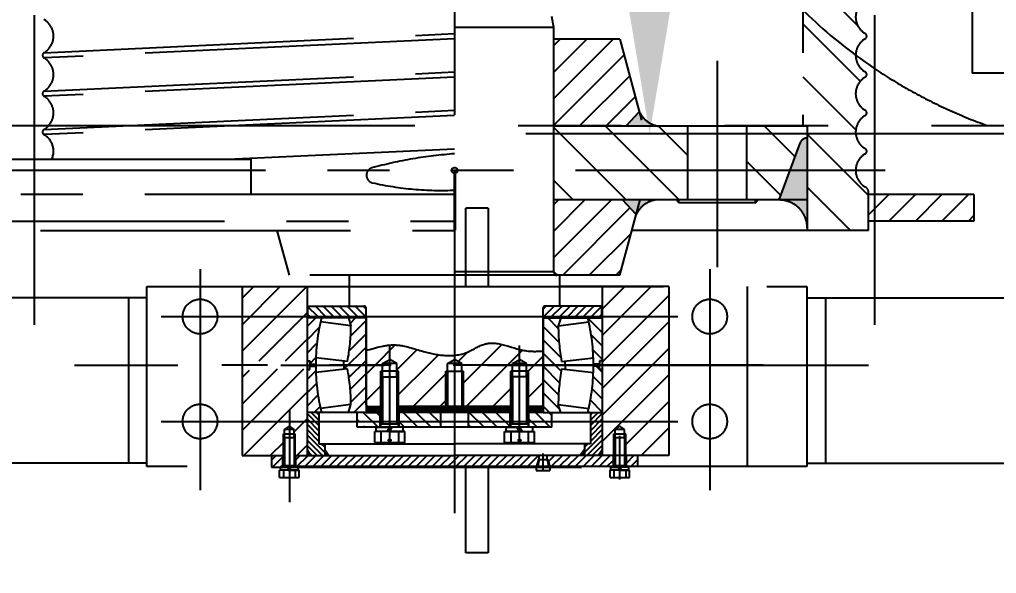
# Model space of a CAD drawing. Header units: millimetres. Extents: x 0 to 29400, y -802 to 20790.
# Drawn here: x 12097 to 13752, y 10297 to 11236 of the extents above; entities that cross this region are included whole.
import ezdxf

# ---------------------------------------------------------------- set-up
doc = ezdxf.new("R2010")
doc.units = ezdxf.units.MM
doc.header["$LTSCALE"] = 700
doc.linetypes.add('K', pattern=[2.5, 1.25, -0.25, 0.25, -0.25, 0.25, -0.25])
for name, color, linetype in [('02', 1, 'Continuous'), ('07', 6, 'K'), ('08', 1, 'Continuous'), ('11', 3, 'Continuous')]:
    doc.layers.add(name, color=color, linetype=linetype)
doc.styles.get("Standard").update_dxf_attribs({"font": 'isocp', "width": 0.707, "bigfont": 'intecad.shx'})
doc.dimstyles.new('INTE', dxfattribs={"dimscale": 70, "dimtxt": 3.5, "dimasz": 3, "dimexe": 3, "dimexo": 0, "dimgap": 1, "dimtad": 1, "dimdec": 0, "dimdsep": 46, "dimtxsty": 'Standard', "dimcen": 0, "dimclrd": 1, "dimclre": 1, "dimclrt": 3, "dimadec": 0, "dimazin": 0, "dimtfac": 1, "dimtdec": 0, "dimtmove": 0, "dimatfit": 0, "dimfxl": 1, "dimarcsym": 0})

# ---------------------------------------------------------------- blocks, each defined once
blk = doc.blocks.new('*D641')
at = {"layer": '02', "color": 1, "linetype": 'Continuous', "lineweight": -2, "ltscale": 1.166666666666667}
for p, q in [((17799.93620909969, 11633.23693844999), (17799.93620909969, 4089.903645168659)), ((4466.336209099689, 10921.08504581797), (4466.336209099689, 4089.903645168659)), ((17589.93620909969, 4299.903645168659), (4676.336209099689, 4299.903645168659))]:
    blk.add_line(p, q, dxfattribs=at)
at = {"layer": '02', "color": 1, "linetype": 'Continuous', "ltscale": 1.166666666666667}
for points in [[(4676.336209099689, 4334.903645168659), (4676.336209099689, 4264.903645168659), (4466.336209099689, 4299.903645168659)], [(17589.93620909969, 4334.903645168659), (17589.93620909969, 4264.903645168659), (17799.93620909969, 4299.903645168659)]]:
    blk.add_solid(points, dxfattribs=at)
at = {"layer": 'Defpoints', "color": 0, "linetype": 'Continuous', "ltscale": 1.166666666666667}
for p in [(17799.93620909969, 11633.23693844999), (4466.336209099689, 10921.08504581797), (4466.336209099689, 4299.903645168659)]:
    blk.add_point(p, dxfattribs=at)
at = {"layer": '02', "color": 3, "linetype": 'Continuous', "ltscale": 1.166666666666667, "insert": (11133.13620909969, 4492.403645168659), "char_height": 245, "attachment_point": 5}
blk.add_mtext('13334', dxfattribs=at)
blk = doc.blocks.new('werwerwer')
at = {"layer": '07', "color": 6, "linetype": 'K'}
for p, q in [((13370.66962134247, 11280.98785231953), (13370.66962134247, 7920.05156908073)), ((10678.46962134247, 8612.87640126011), (18225.46962134247, 8612.87640126011)), ((10678.46962134247, 8612.87640126011), (18225.46962134246, 8612.87640126011)), ((13427.46962134246, 8472.867082007091), (13389.46962134246, 8472.867082007091)), ((13389.46962134246, 8340.017082007085), (13389.46962134246, 8472.867082007091)), ((13427.46962134246, 8472.867082007091), (13427.46962134246, 8340.017082007085)), ((12939.36962134246, 8369.456300336693), (12939.36962134246, 7995.040945065899)), ((13802.96962134246, 8369.456300336693), (13802.96962134246, 7995.040945065899)), ((12849.46962134246, 8340.017082007085), (13967.46962134246, 8340.017082007085)), ((12849.46962134246, 8034.867082007091), (12849.46962134246, 8340.017082007085)), ((13866.46962134246, 8340.017082007085), (13866.46962134246, 8034.867082007091)), ((13967.46962134246, 8340.017082007085), (13967.46962134246, 8034.867082007091)), ((12849.46962134246, 8320.867082007091), (12404.38314664465, 8320.867082007091)), ((12818.04468510619, 8320.867082007091), (12818.04468510619, 8040.867082007091)), ((13967.46962134246, 8320.867082007091), (14412.55609604028, 8320.867082007091)), ((13998.89455757874, 8320.867082007091), (13998.89455757874, 8040.867082007091)), ((12873.76269150498, 8289.217082007082), (13866.46962134246, 8289.217082007082)), ((11676.46962134246, 8206.667082007087), (14071.92450750097, 8206.667082007087)), ((12873.76269150498, 8111.417082007079), (13866.46962134246, 8111.417082007079)), ((12849.46962134246, 8040.867082007091), (12404.38314664465, 8040.867082007091)), ((13967.46962134246, 8034.867082007091), (12849.46962134246, 8034.867082007091)), ((13389.46962134246, 7888.867082007091), (13389.46962134246, 8034.867082007091)), ((13427.46962134246, 8034.867082007091), (13427.46962134246, 7888.867082007091)), ((13967.46962134246, 8040.867082007091), (14412.55609604028, 8040.867082007091)), ((13427.46962134246, 7888.867082007091), (13389.46962134246, 7888.867082007091))]:
    blk.add_line(p, q, dxfattribs=at)
for centre in [(12939.36962134246, 8289.217082007082), (13802.96962134246, 8289.217082007082), (12939.36962134246, 8111.417082007079), (13802.96962134246, 8111.417082007079)]:
    blk.add_circle(centre, 29.37, dxfattribs=at)
blk.add_arc((14564.46962134246, 9425.857762754065), 863.5, 109.688418151569, 250.3042415071381, dxfattribs=at)
blk = doc.blocks.new('w34')
at = {"layer": '07', "linetype": 'K', "ltscale": 0.6}
h = blk.add_hatch(color=6, dxfattribs=at)
h.paths.add_polyline_path([(11458.23644641343, 33316.36433635227), (11435.14430035515, 33291.77279483248), (11464.82573010429, 33291.77279483248)])
edge = h.paths.add_edge_path()
edge.add_line((11458.23644641342, 33316.36433635227), (11464.82573010429, 33291.77279483248))
edge.add_line((11464.82573010429, 33291.77279483248), (11491.5348980231, 33291.77279483248))
edge.add_ellipse((11497.84467410138, 33335.15645866308), major_axis=(-30.99964162313422, 30.99964162313348), ratio=0.9999999999999929, start_angle=70.38199955776417, end_angle=126.72485086119659, ccw=False)
h = blk.add_hatch(color=6, dxfattribs=at)
edge = h.paths.add_edge_path()
edge.add_line((11695.48365162602, 33166.77279483248), (11742.8032242207, 33166.77279483248))
edge.add_line((11742.8032242207, 33166.77279483248), (11742.8032242207, 33271.77279483248))
edge.add_ellipse((11742.8032242207, 33258.77279483248), major_axis=(-9.192388155424869, 9.19238815542465), ratio=0.9999999999999181, start_angle=-45.00000000001838, end_angle=24.99999999999267)
edge.add_line((11730.58722015048, 33263.21905669571), (11695.48365162602, 33166.77279483248))
edge = h.paths.add_edge_path()
edge.add_ellipse((11695.48365162602, 33119.4532222378), major_axis=(-33.4599906645482, 33.4599906645474), ratio=0.9999999999999263, start_angle=225.0000000000021, end_angle=314.9999999999979, ccw=False)
edge.add_line((11742.8032242207, 33119.4532222378), (11742.8032242207, 33166.77279483248))
edge.add_line((11742.8032242207, 33166.77279483248), (11695.48365162602, 33166.77279483248))
h = blk.add_hatch(color=6, dxfattribs=at)
h.paths.add_polyline_path([(11452.87746256481, 33142.18125331268), (11459.46674625567, 33166.77279483248), (11429.78531650654, 33166.77279483248)])
edge = h.paths.add_edge_path()
edge.add_line((11486.17591417448, 33166.77279483248), (11459.46674625568, 33166.77279483248))
edge.add_line((11459.46674625568, 33166.77279483248), (11452.87746256481, 33142.18125331269))
edge.add_ellipse((11492.48569025276, 33123.38913100187), major_axis=(-30.9996416231365, 30.99964162313576), ratio=0.9999999999999717, start_angle=-36.72485086119832, end_angle=19.61800044221718, ccw=False)
for points in [[(11521.06739321685, 33166.77279483249), (11525.30322422071, 33166.77279483249), (11525.3032242207, 33161.77279483249)], [(11659.53905522457, 33166.77279483248), (11655.30322422071, 33166.77279483248), (11655.30322422071, 33161.77279483248)], [(10895.30322422066, 32733.72279483248), (10895.30322422066, 32743.0903841757), (10901.37432559576, 32733.72279483248)], [(10932.41296040502, 32733.72279483251), (10925.30322422066, 32743.72279483251), (10925.30322422066, 32733.72279483251)], [(11358.19348803629, 32733.72279483248), (11365.30322422066, 32743.72279483248), (11365.30322422066, 32733.72279483248)], [(11395.30322422066, 32733.72279483248), (11395.30322422066, 32743.09038417569), (11389.23212284556, 32733.72279483248)]]:
    blk.add_hatch(color=6, dxfattribs=at).paths.add_polyline_path(points)
at = {"layer": '07', "linetype": 'K'}
h = blk.add_hatch(dxfattribs=at)
h.set_pattern_fill('LINE', color=6, scale=5, angle=45, style=0)
h.set_pattern_definition([(225, (2194.270077071547, 43385.69631933814), (-11.22532015133644, 11.22532015133644), [])])
edge = h.paths.add_edge_path()
edge.add_line((10909.94103070309, 32888.64926198646), (10902.08601045313, 32888.64926198646))
edge.add_line((10902.08601045313, 32888.64926198646), (10899.78040789364, 32888.64926198646))
edge.add_line((10899.78040789364, 32888.64926198646), (10899.78040789364, 32894.19998100933))
edge.add_line((10899.78040789364, 32894.19998100933), (10895.30322422066, 32894.19998100933))
edge.add_line((10895.30322422066, 32894.19998100933), (10895.30322422066, 32966.87279483248))
edge.add_line((10895.30322422066, 32966.87279483248), (10919.66347314922, 32966.87279483248))
edge.add_ellipse((11243.7753571872, 32886.87279483249), major_axis=(236.0598582718657, 236.0598582718657), ratio=0.999999999999968, start_angle=121.1349166338742, end_angle=134.6951089161397)
edge = h.paths.add_edge_path()
edge.add_line((10919.66347314922, 32806.87279483248), (10895.30322422066, 32806.87279483248))
edge.add_line((10895.30322422066, 32806.87279483248), (10895.30322422066, 32879.54560865564))
edge.add_line((10895.30322422066, 32879.54560865564), (10899.78040789364, 32879.54560865564))
edge.add_line((10899.78040789364, 32879.54560865564), (10899.78040789364, 32885.0963276785))
edge.add_line((10899.78040789364, 32885.0963276785), (10902.08601045313, 32885.0963276785))
edge.add_line((10902.08601045313, 32885.0963276785), (10909.94103070309, 32885.0963276785))
edge.add_ellipse((11243.7753571872, 32886.87279483248), major_axis=(236.0598582718429, 236.0598582718429), ratio=0.9999999999999863, start_angle=135.3048910838602, end_angle=148.8650833661259)
edge = h.paths.add_edge_path()
edge.add_line((10995.30322422066, 32806.87279483248), (10965.30858146977, 32806.87279483248))
edge.add_line((10965.30858146977, 32806.87279483248), (10969.61074186396, 32820.45977675334))
edge.add_ellipse((10635.77424122628, 32819.15432026667), major_axis=(236.0598582718157, 236.0598582718157), ratio=0.9999999999999578, start_angle=315.2240520902448, end_angle=325.5827293034604)
edge.add_line((10963.93494342873, 32880.46555010786), (10957.78298707612, 32879.78069142802))
edge.add_line((10957.78298707612, 32879.78069142802), (10957.78298707612, 32886.87279483248))
edge.add_line((10957.78298707612, 32886.87279483248), (10995.30322422066, 32886.87279483248))
edge.add_line((10995.30322422066, 32886.87279483248), (10995.30322422066, 32806.87279483248))
edge = h.paths.add_edge_path()
edge.add_line((10969.61074186396, 32953.28581291162), (10965.30858146976, 32966.87279483248))
edge.add_line((10965.30858146976, 32966.87279483248), (10995.30322422066, 32966.87279483248))
edge.add_line((10995.30322422066, 32966.87279483248), (10995.30322422066, 32886.87279483248))
edge.add_line((10995.30322422066, 32886.87279483248), (10957.78298707612, 32886.87279483248))
edge.add_line((10957.78298707612, 32886.87279483248), (10957.78298707612, 32893.96489823693))
edge.add_line((10957.78298707612, 32893.96489823693), (10963.93494342873, 32893.2800395571))
edge.add_ellipse((10635.77424122628, 32954.5912693983), major_axis=(-236.0598582718171, 236.0598582718171), ratio=0.9999999999999597, start_angle=214.4172706965395, end_angle=224.7759479097551)
h = blk.add_hatch(dxfattribs=at)
h.set_pattern_fill('LINE', color=6, scale=5, angle=-45.00000000000001, style=0)
h.set_pattern_definition([(315, (20096.33637136977, 43385.69631933814), (11.22532015133644, 11.22532015133644), [])])
h.paths.add_polyline_path([(11380.66541773823, 32888.64926198646), (11388.52043798819, 32888.64926198646), (11390.82604054767, 32888.64926198646), (11390.82604054767, 32894.19998100933), (11395.30322422066, 32894.19998100933), (11395.30322422066, 32966.87279483248), (11370.9429752921, 32966.87279483248, -0.05923664184677865)])
h.paths.add_polyline_path([(11370.9429752921, 32806.87279483248), (11395.30322422066, 32806.87279483248), (11395.30322422066, 32879.54560865564), (11390.82604054767, 32879.54560865564), (11390.82604054767, 32885.0963276785), (11388.52043798819, 32885.0963276785), (11380.66541773823, 32885.0963276785, -0.05923664184677876)])
h.paths.add_polyline_path([(11295.30322422066, 32806.87279483248), (11325.29786697155, 32806.87279483248), (11320.99570657736, 32820.45977675334, -0.04522905929132374), (11326.67150501258, 32880.46555010786), (11332.82346136519, 32879.78069142802), (11332.82346136519, 32886.87279483248), (11295.30322422066, 32886.87279483248)])
h.paths.add_polyline_path([(11320.99570657736, 32953.28581291162), (11325.29786697155, 32966.87279483248), (11295.30322422066, 32966.87279483248), (11295.30322422066, 32886.87279483248), (11332.82346136519, 32886.87279483248), (11332.82346136519, 32893.96489823693), (11326.67150501258, 32893.2800395571, -0.04522905929132374)])
at = {"layer": '07', "color": 6, "linetype": 'K', "ltscale": 0.6}
for p, q in [((11145.30322422066, 36146.17600120038), (11145.30322422066, 32644.28645852073)), ((11735.30322422067, 35411.07279483249), (11735.3032242207, 33291.77279483248)), ((10433.3032242207, 32955.17134442119), (10433.30322422067, 35098.66376686544)), ((11857.30322422071, 32955.17134442121), (11857.30322422068, 35098.66376686546)), ((11735.30322422066, 33555.15480858759), (11828.35131775661, 33462.10671505165)), ((11313.55322422071, 33459.27279483247), (11310.30322422071, 33477.70446074622)), ((11313.55322422071, 33459.27279483247), (11145.30322422069, 33459.27279483247)), ((11313.55322422071, 33044.27279483247), (11313.55322422071, 33459.27279483247)), ((11735.30322422066, 33465.3522473769), (11832.62949513576, 33368.02597646181)), ((10449.51561004582, 33416.2061281658), (11145.30322422069, 33448.70616233048)), ((11145.30322422069, 33440.03949566382), (10449.51561004582, 33407.53946149914)), ((11313.5532242207, 33338.67305101558), (11414.1529680376, 33439.27279483248)), ((11425.3032242207, 33439.27279483248), (11313.5532242207, 33439.27279483248)), ((11313.5532242207, 33383.57433162093), (11369.25168743225, 33439.27279483248)), ((11313.5532242207, 33428.47561222628), (11324.3504068269, 33439.27279483248)), ((11425.3032242207, 33439.27279483248), (11462.14623817998, 33301.77279483248)), ((11313.5532242207, 33293.77177041023), (11432.43565491401, 33412.65420110355)), ((11590.3032242207, 33402.77002829708), (11590.3032242207, 33053.12597063198)), ((10449.51561004582, 33351.20612816581), (11145.30322422069, 33383.70616233049)), ((11145.30322422069, 33375.03949566382), (10449.51561004582, 33342.53946149914)), ((11356.45552924828, 33291.77279483247), (11441.92441199446, 33377.24167757865)), ((11735.30322422066, 33375.54968616621), (11825.04262629765, 33285.81028408923)), ((11401.35680985363, 33291.77279483248), (11451.4131690749, 33341.82915405375)), ((10449.51561004582, 33286.2061281658), (11145.30322422069, 33318.70616233048)), ((11145.30322422069, 33310.03949566382), (10449.51561004582, 33277.53946149914)), ((11458.23644641343, 33316.36433635227), (11435.14430035515, 33291.77279483248)), ((11742.8032242207, 33291.77279483248), (11313.5532242207, 33291.77279483247)), ((11313.5532242207, 33289.44299796368), (11436.22342735191, 33166.77279483248)), ((11401.0259885626, 33291.77279483247), (11526.02598856259, 33166.77279483248)), ((11490.82854977328, 33291.77279483248), (11540.30322422071, 33242.29812038505)), ((11540.3032242207, 33166.77279483248), (11540.3032242207, 33291.77279483248)), ((11640.3032242207, 33166.77279483248), (11640.3032242207, 33291.77279483248)), ((11670.43367219467, 33291.77279483248), (11722.15493189839, 33240.05153512875)), ((11742.8032242207, 33291.77279483248), (11742.8032242207, 33115.27279483249)), ((11742.80322422069, 33278.24712495549), (11846.80322422069, 33174.24712495549)), ((10761.37085903201, 33235.77279483248), (11145.3032242207, 33253.70616233048)), ((11695.48365162602, 33166.77279483248), (11730.58722015048, 33263.21905669571)), ((10364.43568311228, 33235.77279483248), (10799.836422578, 33235.77279483248)), ((10799.836422578, 33235.7727948325), (10799.836422578, 33175.77279483248)), ((11640.3032242207, 33232.10068159575), (11698.19146230028, 33174.21244351617)), ((11874.9513639103, 33216.8727948325), (10333.53199657066, 33216.87279483247)), ((11146.0532242207, 33216.87279483248), (11144.5532242207, 33216.87279483248)), ((11144.5532242207, 33216.87279483248), (11144.5532242207, 33115.87279483248)), ((11146.0532242207, 33216.87279483248), (11146.0532242207, 33115.87279483248)), ((11313.5532242207, 33199.64043675298), (11346.42086614121, 33166.77279483247)), ((11742.80322422069, 33188.4445637448), (11815.97499313301, 33115.27279483249)), ((11145.30322422068, 33175.77279483248), (10364.43568311228, 33175.77279483247)), ((11846.8032242207, 33115.2727948325), (11846.8032242207, 33179.64377389452)), ((12025.30322422069, 33175.7727948325), (11846.80322422069, 33175.7727948325)), ((11846.8032242207, 33141.42500169943), (11881.15101735377, 33175.7727948325)), ((11881.05229795912, 33130.7727948325), (11926.05229795912, 33175.7727948325)), ((11925.95357856446, 33130.7727948325), (11970.95357856446, 33175.7727948325)), ((11970.85485916981, 33130.7727948325), (12015.85485916981, 33175.7727948325)), ((12025.30322422069, 33175.7727948325), (12025.30322422069, 33130.77279483249)), ((11742.8032242207, 33166.77279483248), (11313.5532242207, 33166.77279483247)), ((11313.5532242207, 33069.26536738351), (11411.06065166967, 33166.77279483248)), ((11313.5532242207, 33114.16664798885), (11366.15937106432, 33166.77279483248)), ((11313.5532242207, 33159.0679285942), (11321.25809045898, 33166.77279483247)), ((11425.3032242207, 33039.27279483248), (11459.46674625567, 33166.77279483248)), ((11452.87746256481, 33142.18125331268), (11429.78531650654, 33166.77279483248)), ((11525.3032242207, 33161.77279483249), (11521.06739321685, 33166.77279483249)), ((11525.3032242207, 33161.77279483249), (11525.30322422071, 33166.77279483249)), ((11655.30322422071, 33161.77279483248), (11525.3032242207, 33161.77279483249)), ((11655.30322422071, 33161.77279483248), (11659.53905522457, 33166.77279483248)), ((11655.30322422071, 33161.77279483248), (11655.30322422071, 33166.77279483248)), ((11328.46193227502, 33039.27279483248), (11442.46206751593, 33153.27293007339)), ((12015.75613977514, 33130.77279483249), (12025.30322422069, 33140.31987927804)), ((10230.43568311226, 33130.77279483247), (11145.30322422068, 33130.77279483248)), ((12025.30322422069, 33130.77279483249), (11846.80322422069, 33130.7727948325)), ((11846.80322422066, 33115.27279483249), (11846.80322422066, 33130.77279483248)), ((10443.8032242207, 33115.27279483247), (11145.3032242207, 33115.27279483247)), ((10865.3032242207, 33039.27279483247), (10844.93908559593, 33115.27279483247)), ((11146.0532242207, 33115.87279483248), (11144.5532242207, 33115.87279483248)), ((11373.36321288037, 33039.27279483248), (11444.31458784412, 33110.22416979623)), ((11846.8032242207, 33115.27279483249), (11445.66736284547, 33115.27279483248)), ((11425.3032242207, 33039.27279483248), (10865.3032242207, 33039.27279483247)), ((10967.05322422068, 32986.87279483248), (10967.05322422069, 33039.27279483247)), ((11313.55322422071, 33045.27279483247), (11145.30322422071, 33045.27279483247)), ((11313.55322422071, 33045.27279483247), (11319.55322422071, 33039.27279483248)), ((11323.55322422071, 32986.87279483249), (11323.55322422071, 33039.27279483248)), ((11418.26449348572, 33039.27279483249), (11427.87957848011, 33048.88787982688)), ((10785.30322422066, 33020.02279483248), (10967.05322422065, 33020.02279483248)), ((10804.95347932196, 33020.02279483248), (10785.30322422066, 33000.37253973118)), ((10849.8547599273, 33020.02279483248), (10785.30322422066, 32955.47125912584)), ((10894.75604053265, 33020.02279483248), (10785.30322422066, 32910.56997852049)), ((10785.30322422066, 33020.02279483248), (10785.30322422066, 32733.72279483249)), ((10895.30322422066, 33020.02279483248), (10895.30322422066, 32733.72279483249)), ((11508.30342990149, 33020.02279483248), (11323.55322422066, 33020.02279483248)), ((11433.57140779679, 33020.02279483248), (11395.30322422066, 32981.75461125634)), ((11478.47268840214, 33020.02279483247), (11395.30322422066, 32936.85333065099)), ((11395.30322422066, 33020.02279483248), (11395.30322422066, 32733.72279483248)), ((11508.30342990149, 33004.95225572649), (11482.30342990149, 32978.95225572649)), ((11508.30342990149, 33020.02279483248), (11508.30342990149, 32733.72279483248)), ((10895.30322422066, 32975.66869791514), (10813.50732113799, 32893.87279483247)), ((10896.30322422066, 32986.87279483248), (10992.30322422066, 32986.87279483248)), ((10896.30322422066, 32986.87279483248), (10896.30322422066, 32968.87279483248)), ((10913.87528823388, 32968.87279483248), (10896.30322422066, 32986.4448588457)), ((10900.40490405228, 32968.87279483249), (10896.30322422066, 32972.97447466411)), ((10927.34567241549, 32968.87279483248), (10909.34567241549, 32986.87279483248)), ((10940.81605659709, 32968.87279483248), (10922.81605659709, 32986.87279483248)), ((10954.2864407787, 32968.87279483247), (10936.2864407787, 32986.87279483247)), ((10967.7568249603, 32968.87279483248), (10949.7568249603, 32986.87279483248)), ((10983.2272091419, 32966.87279483248), (10963.22720914191, 32986.87279483248)), ((10995.30322422066, 32968.26716393534), (10976.69759332351, 32986.87279483248)), ((10995.30322422066, 32981.73754811693), (10990.16797750511, 32986.87279483248)), ((10995.30322422066, 32983.87279483248), (10992.30322422066, 32986.87279483248)), ((10995.30322422066, 32819.87279483248), (10995.30322422066, 32983.87279483248)), ((11295.30322422066, 32968.26716393534), (11313.90885511781, 32986.87279483249)), ((11295.30322422065, 32981.73754811694), (11300.4384709362, 32986.87279483249)), ((11295.30322422066, 32983.87279483248), (11298.30322422066, 32986.87279483248)), ((11295.30322422066, 32819.87279483248), (11295.30322422066, 32983.87279483248)), ((11394.30322422066, 32986.87279483249), (11298.30322422066, 32986.87279483249)), ((11307.37923929941, 32966.87279483249), (11327.37923929941, 32986.87279483249)), ((11322.84962348102, 32968.87279483249), (11340.84962348102, 32986.87279483249)), ((11336.32000766262, 32968.87279483249), (11354.32000766262, 32986.87279483249)), ((11349.79039184422, 32968.87279483249), (11367.79039184422, 32986.87279483249)), ((11363.26077602583, 32968.87279483249), (11381.26077602583, 32986.87279483249)), ((11376.73116020743, 32968.87279483249), (11394.30322422066, 32986.44485884572)), ((11390.20154438903, 32968.87279483249), (11394.30322422066, 32972.97447466411)), ((11394.30322422066, 32986.87279483249), (11394.30322422066, 32968.87279483249)), ((11482.30342990149, 32978.95225572649), (11395.30322422066, 32891.95205004566)), ((10975.30322422066, 32968.87279483248), (10896.30322422066, 32968.87279483248)), ((10975.30322422066, 32966.87279483248), (10975.30322422066, 32968.87279483248)), ((11315.30322422066, 32966.87279483249), (11315.30322422066, 32968.87279483249)), ((11315.30322422066, 32968.87279483249), (11394.30322422066, 32968.87279483249)), ((11508.30342990149, 32960.05097512114), (11482.30342990149, 32934.05097512114)), ((10895.30322422066, 32930.76741730981), (10858.40860174334, 32893.87279483248)), ((11225.19164407528, 32921.97033426578), (11190.09410464198, 32886.87279483248)), ((11482.30342990149, 32934.05097512114), (11435.12524961283, 32886.87279483247)), ((11044.73654991127, 32921.12036252316), (11010.48898222059, 32886.87279483248)), ((11035.30322422066, 32755.1078029856), (11035.30322422066, 32920.12772345044)), ((11081.73894519062, 32913.22147719716), (11055.39026282594, 32886.87279483248)), ((11167.20619535379, 32908.88616614964), (11151.34905568568, 32893.02902648153)), ((11255.30322422066, 32907.18063380582), (11234.99538524732, 32886.87279483248)), ((11255.30322422066, 32755.1078029856), (11255.30322422066, 32920.12772345044)), ((11260.49700765505, 32912.37441724021), (11255.30322422066, 32907.18063380582)), ((11508.30342990149, 32915.14969451579), (11482.30342990149, 32889.14969451579)), ((11023.3032242204, 32889.87279485181), (11035.30322422066, 32896.2338475048)), ((11047.30322422092, 32889.87279485181), (11023.3032242204, 32889.87279485181)), ((11023.3032242204, 32866.87279485181), (11023.3032242204, 32889.87279485181)), ((11047.30322422092, 32889.87279485181), (11035.30322422066, 32896.2338475048)), ((11047.30322422092, 32866.87279485181), (11047.30322422092, 32889.87279485181)), ((11117.88761950156, 32904.46887090276), (11100.29154343129, 32886.87279483248)), ((11133.3032242204, 32889.87279485181), (11145.30322422066, 32896.2338475048)), ((11133.3032242204, 32876.87279485181), (11133.3032242204, 32889.87279485181)), ((11157.30322422092, 32889.87279485181), (11133.3032242204, 32889.87279485181)), ((11157.30322422092, 32889.87279485181), (11145.30322422066, 32896.2338475048)), ((11157.30322422092, 32876.87279485181), (11157.30322422092, 32889.87279485181)), ((11243.3032242204, 32889.87279485181), (11255.30322422066, 32896.2338475048)), ((11243.3032242204, 32866.87279485181), (11243.3032242204, 32889.87279485181)), ((11267.30322422092, 32889.87279485181), (11243.3032242204, 32889.87279485181)), ((11267.30322422092, 32889.87279485181), (11255.30322422066, 32896.2338475048)), ((11267.30322422092, 32866.87279485181), (11267.30322422092, 32889.87279485181)), ((11295.30322422065, 32902.27935320047), (11279.89666585267, 32886.87279483248)), ((11482.30342990149, 32889.14969451579), (11480.02653021818, 32886.87279483247)), ((11668.10460218804, 32886.87279483248), (10751.05084936207, 32886.87279483248)), ((10844.40860174334, 32879.87279483248), (10785.30322422066, 32820.76741730981)), ((10889.30988234868, 32879.87279483248), (10785.30322422066, 32775.86613670446)), ((10797.18022802384, 32877.54570171833), (10785.30322422066, 32865.66869791515)), ((11010.48898222059, 32886.87279483248), (10995.30322422066, 32871.68703683255)), ((11050.30322422099, 32876.87279485181), (11020.30322422032, 32876.87279485181)), ((11020.30322422033, 32866.87279485181), (11020.30322422032, 32876.87279485181)), ((11055.39026282594, 32886.87279483248), (11047.30322422092, 32878.78575622746)), ((11100.29154343128, 32886.87279483248), (11050.30322422098, 32836.88447562217)), ((11050.30322422098, 32866.87279485181), (11050.30322422099, 32876.87279485181)), ((11130.30322422034, 32816.87279483248), (11130.30322422034, 32876.87279485181)), ((11130.30322422032, 32876.87279485181), (11160.30322422099, 32876.87279485181)), ((11133.3032242204, 32874.98319501625), (11130.30322422033, 32871.98319501618)), ((11133.3032242204, 32876.8727948518), (11133.3032242204, 32816.87279483248)), ((11157.30322422092, 32876.8727948518), (11157.30322422092, 32816.87279483248)), ((11190.09410464198, 32886.87279483248), (11160.30322422098, 32857.08191441148)), ((11160.30322422098, 32816.87279483248), (11160.30322422098, 32876.87279485181)), ((11234.99538524732, 32886.87279483248), (11164.99538524732, 32816.87279483248)), ((11240.30322422033, 32866.87279485181), (11240.30322422032, 32876.87279485181)), ((11270.30322422099, 32876.87279485181), (11240.30322422032, 32876.87279485181)), ((11269.89666587199, 32876.87279485181), (11267.30322422091, 32874.27935320073)), ((11279.89666585267, 32886.87279483248), (11269.89666587199, 32876.87279485181)), ((11270.30322422098, 32866.87279485181), (11270.30322422099, 32876.87279485181)), ((11435.12524961283, 32886.87279483247), (11395.30322422066, 32847.05076944031)), ((11480.02653021818, 32886.87279483247), (11395.30322422066, 32802.14948883496)), ((11020.30322422033, 32866.87279485181), (11050.30322422098, 32866.8727948518)), ((11020.30322422034, 32781.87279483248), (11020.30322422033, 32866.87279485181)), ((11023.3032242204, 32866.8727948518), (11023.3032242204, 32787.3727948326)), ((11047.30322422091, 32866.8727948518), (11047.30322422091, 32787.3727948326)), ((11050.30322422098, 32781.87279483248), (11050.30322422098, 32866.8727948518)), ((11130.30322422033, 32871.98319501618), (11075.19282403663, 32816.87279483248)), ((11160.30322422098, 32857.08191441148), (11157.30322422091, 32854.08191441141)), ((11270.30322422098, 32866.87279485181), (11240.30322422034, 32866.8727948518)), ((11240.30322422034, 32781.87279483248), (11240.30322422034, 32866.8727948518)), ((11243.3032242204, 32866.8727948518), (11243.3032242204, 32787.3727948326)), ((11267.30322422092, 32866.8727948518), (11267.30322422092, 32787.3727948326)), ((11270.30322422098, 32781.87279483248), (11270.30322422098, 32866.87279485181)), ((11295.30322422066, 32857.37807259512), (11270.30322422098, 32832.37807259544)), ((11508.30342990149, 32870.24841391045), (11482.30342990149, 32844.24841391045)), ((10895.30322422066, 32840.9648560991), (10788.06116295403, 32733.72279483248)), ((11020.30322422033, 32851.78575622688), (10995.30322422066, 32826.7857562272)), ((11240.30322422034, 32847.27935320015), (11209.89666585267, 32816.87279483248)), ((11482.30342990148, 32844.24841391044), (11395.30322422066, 32757.24820822962)), ((11130.30322422034, 32827.08191441084), (11120.09410464198, 32816.87279483248)), ((11133.3032242204, 32830.0819144109), (11130.30322422034, 32827.08191441084)), ((11508.30342990149, 32825.3471333051), (11482.30342990149, 32799.3471333051)), ((10865.30322422066, 32810.52704812106), (10865.30322422066, 32654.51399616379)), ((10902.12440404622, 32806.8727948325), (10915.30322422066, 32793.69397465805)), ((10911.10466016728, 32806.8727948325), (10915.30322422066, 32802.67423077912)), ((10915.30322422066, 32806.8727948325), (10915.30322422066, 32753.72279483251)), ((10980.30322422066, 32781.87279483248), (10980.30322422066, 32806.87279483248)), ((11015.56285508373, 32781.87279483248), (10990.56285508373, 32806.87279483248)), ((10995.30322422066, 32819.87279483248), (10998.30322422066, 32816.87279483248)), ((10995.30322422066, 32806.87279483248), (11019.30322422033, 32806.87279483248)), ((10998.30322422066, 32816.87279483248), (10998.30322422066, 32806.87279483248)), ((10998.30322422066, 32816.87279483248), (11020.30322422034, 32816.87279483248)), ((10998.30322422066, 32815.87279483248), (11019.30322422033, 32815.87279483248)), ((10998.30322422066, 32814.87279483248), (11019.30322422033, 32814.87279483248)), ((10998.30322422066, 32813.87279483248), (11019.30322422033, 32813.87279483248)), ((10998.30322422066, 32811.87279483248), (11019.30322422033, 32811.87279483248)), ((10998.30322422066, 32809.87279483248), (11019.30322422034, 32809.87279483248)), ((10998.30322422066, 32807.87279483248), (11019.30322422034, 32807.87279483248)), ((11019.30322422033, 32800.58306599854), (11013.0134953864, 32806.87279483247)), ((11019.30322422034, 32781.87279483248), (11019.30322422033, 32816.87279483248)), ((11240.30322422034, 32816.87279483248), (11050.30322422098, 32816.87279483248)), ((11051.30322422098, 32781.87279483248), (11051.30322422098, 32816.87279483248)), ((11239.30322422034, 32815.87279483248), (11051.30322422098, 32815.87279483248)), ((11239.30322422034, 32814.87279483248), (11051.30322422098, 32814.87279483248)), ((11239.30322422034, 32813.87279483248), (11051.30322422098, 32813.87279483248)), ((11239.30322422034, 32811.87279483248), (11051.30322422098, 32811.87279483248)), ((11239.30322422034, 32809.87279483248), (11051.30322422098, 32809.87279483248)), ((11239.30322422034, 32807.87279483248), (11051.30322422098, 32807.87279483248)), ((11239.30322422034, 32806.87279483248), (11051.30322422098, 32806.87279483248)), ((11082.91477599175, 32781.87279483248), (11057.91477599175, 32806.87279483248)), ((11105.36541629442, 32781.87279483248), (11080.36541629442, 32806.87279483248)), ((11121.75621883654, 32787.93263259303), (11102.81605659709, 32806.87279483248)), ((11121.75621883654, 32781.87279483248), (11121.75621883654, 32816.87279483248)), ((11168.85022960477, 32781.87279483248), (11168.85022960477, 32816.87279483248)), ((11195.16797750511, 32781.87279483248), (11170.16797750511, 32806.87279483247)), ((11217.61861780779, 32781.87279483248), (11192.61861780779, 32806.87279483248)), ((11239.30322422034, 32782.6388287226), (11215.06925811046, 32806.87279483248)), ((11239.30322422034, 32805.08946902528), (11237.51989841313, 32806.87279483248)), ((11239.30322422034, 32781.87279483248), (11239.30322422034, 32816.87279483248)), ((11292.30322422066, 32816.87279483248), (11270.30322422098, 32816.87279483248)), ((11271.30322422098, 32781.87279483248), (11271.30322422098, 32816.87279483248)), ((11292.30322422066, 32815.87279483248), (11271.30322422098, 32815.87279483248)), ((11292.30322422066, 32814.87279483248), (11271.30322422098, 32814.87279483248)), ((11292.30322422066, 32813.87279483248), (11271.30322422098, 32813.87279483248)), ((11292.30322422066, 32811.87279483248), (11271.30322422098, 32811.87279483248)), ((11292.30322422066, 32809.87279483248), (11271.30322422098, 32809.87279483248)), ((11292.30322422066, 32807.87279483248), (11271.30322422098, 32807.87279483248)), ((11295.30322422066, 32806.87279483248), (11271.30322422098, 32806.87279483248)), ((11307.42117901848, 32781.87279483247), (11282.42117901848, 32806.87279483247)), ((11295.30322422066, 32819.87279483248), (11292.30322422066, 32816.87279483248)), ((11292.30322422066, 32816.87279483248), (11292.30322422066, 32806.87279483248)), ((11310.30322422065, 32801.44138993297), (11304.87181932115, 32806.87279483247)), ((11310.30322422066, 32781.87279483248), (11310.30322422066, 32806.87279483248)), ((11379.50178827405, 32806.87279483247), (11375.30322422066, 32802.67423077908)), ((11388.48204439512, 32806.87279483248), (11375.30322422066, 32793.69397465802)), ((11375.30322422066, 32806.87279483248), (11375.30322422066, 32753.72279483248)), ((10895.30322422066, 32796.06357549377), (10873.30322422077, 32774.06357549388)), ((10895.30322422067, 32804.71371853698), (10915.30322422066, 32784.71371853698)), ((10895.30322422067, 32795.7334624159), (10915.30322422066, 32775.73346241591)), ((10984.25102998884, 32790.7339796247), (10980.30322422066, 32794.68178539288)), ((11060.46413568908, 32781.87279483248), (11051.30322422097, 32791.03370630058)), ((11284.97053871581, 32781.87279483248), (11271.30322422098, 32795.54010932731)), ((11395.30322422066, 32804.71371853695), (11375.30322422066, 32784.71371853695)), ((11395.30322422066, 32795.73346241588), (11375.30322422065, 32775.73346241588)), ((11482.30342990149, 32799.3471333051), (11435.30322422079, 32752.3469276244)), ((10857.30322422055, 32777.72279483249), (10865.30322422066, 32783.37704548804)), ((10873.30322422077, 32777.72279483249), (10857.30322422055, 32777.72279483249)), ((10857.30322422055, 32763.72279483249), (10857.30322422055, 32777.72279483249)), ((10873.30322422077, 32777.72279483249), (10865.30322422066, 32783.37704548804)), ((10873.30322422077, 32763.72279483249), (10873.30322422077, 32777.72279483249)), ((10895.30322422066, 32786.75320629484), (10915.30322422066, 32766.75320629484)), ((10895.30322422067, 32777.77295017377), (10915.30322422066, 32757.77295017377)), ((11310.30322422066, 32781.87279483248), (10980.30322422066, 32781.87279483248)), ((10993.11221478105, 32781.87279483248), (10991.67074558817, 32783.31426402536)), ((11009.87822422017, 32755.67279483196), (11009.87822422017, 32774.37279483247)), ((11060.72822422114, 32774.37279483246), (11009.87822422017, 32774.37279483246)), ((11020.30322422034, 32787.3727948326), (11050.30322422098, 32787.3727948326)), ((11020.30322422034, 32774.37279483246), (11020.30322422034, 32755.67279483197)), ((11060.72822422114, 32781.87279483248), (11035.30322422066, 32781.87279483248)), ((11050.30322422098, 32774.37279483246), (11050.30322422098, 32755.67279483197)), ((11060.72822422114, 32755.67279483197), (11060.72822422114, 32774.37279483246)), ((11172.71733720244, 32781.87279483247), (11168.85022960477, 32785.73990243015)), ((11229.87822422017, 32755.67279483197), (11229.87822422017, 32774.37279483246)), ((11229.87822422017, 32774.37279483246), (11280.72822422115, 32774.37279483246)), ((11240.30322422034, 32787.3727948326), (11270.30322422098, 32787.3727948326)), ((11240.30322422034, 32774.37279483246), (11240.30322422034, 32755.67279483197)), ((11270.72822422115, 32755.67279483196), (11270.72822422115, 32774.37279483247)), ((11280.72822422115, 32755.67279483196), (11280.72822422115, 32774.37279483247)), ((11395.30322422066, 32786.75320629481), (11375.30322422065, 32766.75320629481)), ((11395.30322422066, 32777.77295017374), (11375.30322422065, 32757.77295017374)), ((11417.30322422055, 32777.72279483249), (11425.30322422066, 32783.37704548803)), ((11433.30322422077, 32777.72279483249), (11417.30322422055, 32777.72279483249)), ((11417.30322422055, 32763.72279483248), (11417.30322422055, 32777.72279483249)), ((11433.30322422077, 32777.72279483249), (11425.30322422066, 32783.37704548803)), ((11433.30322422077, 32763.72279483248), (11433.30322422077, 32777.72279483249)), ((11508.30342990149, 32780.44585269975), (11482.30342990149, 32754.44585269975)), ((10855.30322422066, 32770.72279483249), (10875.30322422066, 32770.72279483249)), ((10855.30322422066, 32763.72279483348), (10855.30322422066, 32770.72279483249)), ((10875.30322422079, 32763.72279483348), (10855.30322422053, 32763.72279483348)), ((10855.30322422053, 32713.72279483249), (10855.30322422053, 32763.72279483348)), ((10857.30322422055, 32763.72279483348), (10857.30322422055, 32716.22279483257)), ((10873.30322422077, 32763.72279483348), (10873.30322422077, 32716.22279483257)), ((10875.30322422066, 32763.72279483348), (10875.30322422066, 32770.72279483249)), ((10875.30322422079, 32713.72279483249), (10875.30322422079, 32763.72279483348)), ((10895.30322422066, 32768.7926940527), (10925.30322422066, 32738.7926940527)), ((10895.30322422066, 32759.81243793164), (10921.39286731979, 32733.7227948325)), ((11395.30322422066, 32768.79269405267), (11365.30322422066, 32738.79269405268)), ((11395.30322422066, 32759.8124379316), (11369.21358112153, 32733.72279483248)), ((11415.30322422066, 32763.72279483348), (11415.30322422066, 32770.72279483249)), ((11415.30322422066, 32770.72279483249), (11435.30322422066, 32770.72279483249)), ((11435.30322422079, 32763.72279483348), (11415.30322422053, 32763.72279483348)), ((11415.30322422053, 32713.72279483248), (11415.30322422053, 32763.72279483348)), ((11417.30322422055, 32763.72279483348), (11417.30322422055, 32716.22279483256)), ((11425.30322422066, 32693.15780298592), (11425.30322422066, 32767.27167318313)), ((11433.30322422077, 32763.72279483348), (11433.30322422077, 32716.22279483256)), ((11435.30322422066, 32763.72279483348), (11435.30322422066, 32770.72279483249)), ((11435.30322422079, 32713.72279483248), (11435.30322422079, 32763.72279483348)), ((10855.30322422064, 32756.06357549375), (10832.96244355938, 32733.72279483248)), ((10895.30322422066, 32751.16229488842), (10877.86372416472, 32733.72279483248)), ((10895.30322422066, 32750.83218181057), (10912.41261119872, 32733.7227948325)), ((10895.30322422066, 32743.0903841757), (10901.37432559576, 32733.72279483248)), ((10915.30322422066, 32753.72279483251), (11145.30322422066, 32753.72279483249)), ((10919.35337956193, 32753.7227948325), (10925.30322422066, 32747.77295017377)), ((10925.30322422066, 32753.72279483251), (10925.30322422066, 32733.72279483251)), ((10925.30322422066, 32743.72279483251), (10932.41296040502, 32733.72279483251)), ((11009.87822422017, 32755.67279483196), (11060.72822422114, 32755.67279483197)), ((11375.30322422066, 32753.72279483248), (11145.30322422066, 32753.72279483249)), ((11229.87822422017, 32755.67279483197), (11280.72822422115, 32755.67279483196)), ((11365.30322422066, 32743.72279483248), (11358.19348803629, 32733.72279483248)), ((11371.2530688794, 32753.72279483249), (11365.30322422066, 32747.77295017374)), ((11365.30322422066, 32753.72279483248), (11365.30322422066, 32733.72279483248)), ((11395.30322422066, 32750.83218181053), (11378.1938372426, 32733.72279483248)), ((11395.30322422066, 32743.09038417569), (11389.23212284556, 32733.72279483248)), ((11482.30342990149, 32754.44585269975), (11461.58037203422, 32733.72279483248)), ((10785.30322422066, 32733.72279483249), (10855.30322422053, 32733.72279483248)), ((10843.08376297109, 32733.72279483248), (10835.30322422066, 32725.94225608205)), ((10835.30322422066, 32733.72279483249), (10835.30322422066, 32713.72279483249)), ((10854.30322422053, 32731.47187190032), (10836.55414715269, 32713.72279483248)), ((10854.30322422053, 32713.72279483249), (10854.30322422053, 32733.72279483249)), ((10875.30322422079, 32733.72279483248), (11145.30322422066, 32733.72279483248)), ((10883.4949155159, 32733.72279483248), (10876.30322422079, 32726.53110353737)), ((10876.30322422079, 32713.72279483248), (10876.30322422079, 32733.72279483248)), ((10896.9652996975, 32733.72279483248), (10876.9652996975, 32713.72279483248)), ((10910.4356838791, 32733.72279483248), (10890.43568387911, 32713.72279483249)), ((10897.58407799334, 32739.57107191682), (10903.43235507766, 32733.7227948325)), ((10923.90606806071, 32733.72279483248), (10903.90606806071, 32713.72279483248)), ((10937.37645224231, 32733.72279483248), (10917.37645224232, 32713.72279483249)), ((10950.84683642391, 32733.72279483248), (10930.84683642392, 32713.72279483249)), ((10964.31722060552, 32733.72279483248), (10944.31722060552, 32713.72279483248)), ((10977.78760478712, 32733.72279483248), (10957.78760478713, 32713.72279483248)), ((10991.25798896872, 32733.72279483248), (10971.25798896873, 32713.72279483248)), ((11004.72837315033, 32733.72279483248), (10984.72837315033, 32713.72279483248)), ((11018.19875733193, 32733.72279483248), (10998.19875733193, 32713.72279483248)), ((11031.66914151354, 32733.72279483248), (11011.66914151354, 32713.72279483248)), ((11045.13952569514, 32733.72279483248), (11025.13952569514, 32713.72279483248)), ((11058.60990987674, 32733.72279483248), (11038.60990987674, 32713.72279483248)), ((11072.08029405835, 32733.72279483248), (11052.08029405835, 32713.72279483248)), ((11085.55067823995, 32733.72279483248), (11065.55067823995, 32713.72279483248)), ((11099.02106242156, 32733.72279483248), (11079.02106242156, 32713.72279483248)), ((11112.49144660316, 32733.72279483248), (11092.49144660316, 32713.72279483248)), ((11125.96183078476, 32733.72279483248), (11105.96183078476, 32713.72279483248)), ((11139.43221496637, 32733.72279483248), (11119.43221496637, 32713.72279483248)), ((11145.30322422065, 32726.12341990517), (11132.90259914797, 32713.72279483248)), ((11508.30342990149, 32733.72279483248), (11145.30322422066, 32733.72279483248)), ((11152.90259914797, 32733.72279483248), (11145.30322422066, 32726.12341990517)), ((11166.37298332958, 32733.72279483248), (11146.37298332957, 32713.72279483248)), ((11179.84336751118, 32733.72279483248), (11159.84336751118, 32713.72279483248)), ((11193.31375169278, 32733.72279483248), (11173.31375169278, 32713.72279483248)), ((11206.78413587439, 32733.72279483248), (11186.78413587438, 32713.72279483248)), ((11220.25452005599, 32733.72279483248), (11200.25452005599, 32713.72279483248)), ((11233.7249042376, 32733.72279483248), (11213.72490423759, 32713.72279483248)), ((11247.1952884192, 32733.72279483248), (11227.19528841919, 32713.72279483248)), ((11260.6656726008, 32733.72279483248), (11240.6656726008, 32713.72279483248)), ((11274.1360567824, 32733.72279483248), (11254.1360567824, 32713.72279483248)), ((11287.60644096401, 32733.72279483248), (11267.606440964, 32713.72279483248)), ((11287.23812409505, 32726.72279483248), (11283.68098807031, 32713.72279483248)), ((11288.30322422066, 32726.72279483248), (11285.73814922247, 32713.72279483248)), ((11287.23812409505, 32726.72279483248), (11303.36832434628, 32726.72279483248)), ((11288.30322422066, 32726.72279483248), (11288.30322422066, 32733.72279483248)), ((11295.30322422066, 32707.70086922844), (11295.30322422066, 32736.99319874985)), ((11302.30322422066, 32726.72279483248), (11302.30322422066, 32733.72279483248)), ((11302.30322422066, 32726.72279483248), (11304.86829921886, 32713.72279483248)), ((11303.36832434628, 32726.72279483248), (11306.92546037101, 32713.72279483248)), ((11314.54720932721, 32733.72279483248), (11304.26611622808, 32723.44170173335)), ((11328.01759350882, 32733.72279483248), (11308.01759350882, 32713.72279483248)), ((11341.48797769042, 32733.72279483248), (11321.48797769042, 32713.72279483248)), ((11354.95836187202, 32733.72279483248), (11334.95836187202, 32713.72279483248)), ((11368.42874605363, 32733.72279483248), (11348.42874605363, 32713.72279483248)), ((11381.89913023523, 32733.72279483248), (11361.89913023523, 32713.72279483248)), ((11395.36951441684, 32733.72279483248), (11375.36951441683, 32713.72279483248)), ((11393.02237044796, 32739.57107191677), (11387.17409336367, 32733.72279483248)), ((11408.83989859844, 32733.72279483248), (11388.83989859844, 32713.72279483248)), ((11414.30322422053, 32725.71573627296), (11402.31028278004, 32713.72279483248)), ((11414.30322422053, 32713.72279483248), (11414.30322422053, 32733.72279483248)), ((11449.25105114325, 32733.72279483248), (11436.30322422079, 32720.77496791002)), ((11436.30322422079, 32713.72279483248), (11436.30322422079, 32733.72279483248)), ((11455.30322422066, 32726.30458372828), (11442.72143532485, 32713.72279483248)), ((11455.30322422066, 32733.72279483248), (11455.30322422066, 32713.72279483248)), ((11508.30342990149, 32735.54457209441), (11506.48165263956, 32733.72279483248)), ((10835.30322422066, 32713.72279483249), (11455.30322422066, 32713.72279483248)), ((10881.77822422081, 32708.72279483257), (10848.82822422051, 32708.72279483257)), ((10848.82822422051, 32696.22279483231), (10848.82822422051, 32708.72279483257)), ((10854.30322422053, 32718.00148771872), (10850.02453133429, 32713.72279483248)), ((10875.30322422079, 32716.22279483257), (10855.30322422053, 32716.22279483257)), ((10855.30322422053, 32708.72279483257), (10855.30322422053, 32696.22279483231)), ((10875.30322422079, 32708.72279483257), (10875.30322422079, 32696.22279483231)), ((10881.77822422081, 32696.22279483231), (10881.77822422081, 32708.72279483257)), ((11284.66197877166, 32717.30794845853), (11281.07682514561, 32713.72279483248)), ((11283.68098807031, 32713.72279483248), (11283.68098807031, 32708.61547877573)), ((11283.68098807031, 32708.61547877573), (11306.92546037101, 32708.61547877577)), ((11306.92546037101, 32713.72279483252), (11306.92546037101, 32708.61547877577)), ((11441.77822422081, 32708.72279483256), (11408.82822422051, 32708.72279483256)), ((11408.82822422051, 32696.2227948323), (11408.82822422051, 32708.72279483256)), ((11435.30322422079, 32716.22279483257), (11415.30322422053, 32716.22279483256)), ((11415.30322422053, 32708.72279483256), (11415.30322422053, 32696.2227948323)), ((11435.30322422079, 32708.72279483256), (11435.30322422079, 32696.2227948323)), ((11441.77822422081, 32696.2227948323), (11441.77822422081, 32708.72279483256)), ((10848.82822422051, 32696.22279483231), (10881.77822422081, 32696.22279483231)), ((11408.82822422051, 32696.2227948323), (11441.77822422081, 32696.2227948323))]:
    blk.add_line(p, q, dxfattribs=at)
at = {"layer": '07', "color": 6, "linetype": 'K'}
for p, q in [((10995.30322422066, 32966.87279483248), (10895.30322422066, 32966.87279483248)), ((10895.30322422066, 32966.87279483248), (10895.30322422066, 32806.87279483248)), ((10969.61074186396, 32953.28581291162), (10918.09232029823, 32960.21495772279)), ((10965.30858146977, 32966.87279483248), (10969.61074186396, 32953.28581291162)), ((10995.30322422066, 32966.87279483248), (10995.30322422066, 32806.87279483248)), ((11295.30322422066, 32966.87279483248), (11295.30322422066, 32806.87279483248)), ((11295.30322422066, 32966.87279483248), (11395.30322422066, 32966.87279483248)), ((11325.29786697155, 32966.87279483248), (11320.99570657736, 32953.28581291162)), ((11320.99570657736, 32953.28581291162), (11372.51412814308, 32960.21495772279)), ((11395.30322422066, 32966.87279483248), (11395.30322422066, 32806.87279483248)), ((10895.30322422066, 32894.19998100933), (10899.78040789364, 32894.19998100933)), ((10899.78040789364, 32894.19998100933), (10899.78040789364, 32888.64926198646)), ((10963.93494342873, 32893.2800395571), (10910.16641250268, 32899.26575255571)), ((10957.78298707612, 32886.87279483248), (10957.78298707612, 32893.96489823694)), ((11326.67150501258, 32893.2800395571), (11380.44003593864, 32899.26575255571)), ((11332.82346136519, 32886.87279483248), (11332.82346136519, 32893.96489823694)), ((11395.30322422066, 32894.19998100933), (11390.82604054767, 32894.19998100933)), ((11390.82604054767, 32894.19998100933), (11390.82604054767, 32888.64926198646)), ((10895.30322422066, 32879.54560865564), (10899.78040789364, 32879.54560865564)), ((10899.78040789364, 32888.64926198646), (10902.08601045313, 32888.64926198646)), ((10899.78040789364, 32885.0963276785), (10902.08601045313, 32885.0963276785)), ((10899.78040789364, 32879.54560865564), (10899.78040789364, 32885.0963276785)), ((10902.08601045313, 32888.64926198646), (10909.94103070309, 32888.64926198646)), ((10902.08601045313, 32885.0963276785), (10909.94103070309, 32885.0963276785)), ((10963.93494342873, 32880.46555010786), (10910.16641250268, 32874.47983710925)), ((10957.78298707612, 32886.87279483248), (10957.78298707612, 32879.78069142802)), ((11326.67150501258, 32880.46555010786), (11380.44003593864, 32874.47983710925)), ((11332.82346136519, 32886.87279483248), (11332.82346136519, 32879.78069142802)), ((11388.52043798819, 32888.64926198646), (11380.66541773823, 32888.64926198646)), ((11388.52043798819, 32885.0963276785), (11380.66541773823, 32885.0963276785)), ((11390.82604054767, 32888.64926198646), (11388.52043798819, 32888.64926198646)), ((11390.82604054767, 32885.0963276785), (11388.52043798819, 32885.0963276785)), ((11390.82604054767, 32879.54560865564), (11390.82604054767, 32885.0963276785)), ((11395.30322422066, 32879.54560865564), (11390.82604054767, 32879.54560865564)), ((10995.30322422066, 32806.87279483248), (10895.30322422066, 32806.87279483248)), ((10969.61074186396, 32820.45977675334), (10918.09232029823, 32813.53063194217)), ((10965.30858146977, 32806.87279483248), (10969.61074186396, 32820.45977675333)), ((11295.30322422066, 32806.87279483248), (11395.30322422066, 32806.87279483248)), ((11320.99570657736, 32820.45977675334), (11372.51412814308, 32813.53063194217)), ((11325.29786697155, 32806.87279483248), (11320.99570657736, 32820.45977675333)), ((11012.55322422017, 32774.37279483246), (11012.55322422017, 32781.87279483248)), ((11012.55322422017, 32781.87279483248), (11035.30322422066, 32781.87279483248)), ((11035.30322422066, 32774.37279483246), (11012.55322422017, 32774.37279483246)), ((11035.30322422066, 32781.87279483248), (11030.97309720189, 32774.37279483246)), ((11035.30322422066, 32772.27611581624), (11035.30322422066, 32783.9684738487)), ((11035.30322422066, 32774.37279483246), (11039.63335123943, 32781.87279483248)), ((11058.05322422114, 32781.87279483248), (11035.30322422066, 32781.87279483248)), ((11035.30322422066, 32774.37279483246), (11058.05322422114, 32774.37279483246)), ((11058.05322422114, 32774.37279483246), (11058.05322422114, 32781.87279483248)), ((11232.55322422017, 32774.37279483246), (11232.55322422017, 32781.87279483248)), ((11232.55322422017, 32781.87279483248), (11255.30322422066, 32781.87279483248)), ((11255.30322422066, 32774.37279483246), (11232.55322422017, 32774.37279483246)), ((11255.30322422066, 32774.37279483246), (11250.97309720189, 32781.87279483248)), ((11255.30322422066, 32772.27611581624), (11255.30322422066, 32783.9684738487)), ((11255.30322422066, 32781.87279483248), (11259.63335123943, 32774.37279483246)), ((11278.05322422114, 32781.87279483248), (11255.30322422066, 32781.87279483248)), ((11255.30322422066, 32774.37279483246), (11278.05322422114, 32774.37279483246)), ((11278.05322422114, 32774.37279483246), (11278.05322422114, 32781.87279483248)), ((10850.20322422046, 32708.72279483256), (10850.20322422046, 32713.72279483249)), ((10850.20322422046, 32713.72279483249), (10865.30322422066, 32713.72279483249)), ((10865.30322422066, 32708.72279483256), (10850.20322422046, 32708.72279483256)), ((10865.30322422066, 32713.72279483249), (10862.41647287486, 32708.72279483256)), ((10865.30322422066, 32706.62611581634), (10865.30322422066, 32715.81847384871)), ((10865.30322422066, 32708.72279483256), (10868.18997556645, 32713.72279483249)), ((10880.40322422085, 32713.72279483249), (10865.30322422066, 32713.72279483249)), ((10865.30322422066, 32708.72279483256), (10880.40322422085, 32708.72279483256)), ((10880.40322422085, 32708.72279483256), (10880.40322422085, 32713.72279483249)), ((11410.20322422046, 32713.72279483248), (11425.30322422066, 32713.72279483248)), ((11410.20322422046, 32708.72279483256), (11410.20322422046, 32713.72279483248)), ((11425.30322422066, 32708.72279483256), (11410.20322422046, 32708.72279483256)), ((11425.30322422066, 32708.72279483256), (11422.41647287486, 32713.72279483248)), ((11425.30322422066, 32706.62611581633), (11425.30322422066, 32715.81847384871)), ((11425.30322422066, 32713.72279483248), (11428.18997556645, 32708.72279483256)), ((11440.40322422085, 32713.72279483248), (11425.30322422066, 32713.72279483248)), ((11425.30322422066, 32708.72279483256), (11440.40322422085, 32708.72279483256)), ((11440.40322422085, 32708.72279483256), (11440.40322422085, 32713.72279483248))]:
    blk.add_line(p, q, dxfattribs=at)
at = {"layer": '07', "color": 6, "linetype": 'K', "ltscale": 0.6}
for centre, radius in [((11145.3032242207, 33216.87279483248), 5), ((11035.30322422066, 32759.5798785631), 2), ((11255.30322422066, 32759.5798785631), 2)]:
    blk.add_circle(centre, radius, dxfattribs=at)
for centre, radius, start, end in [((11857.3032242207, 33476.8727948325), 32.5, 119.9264348667566, 240.0735651332434), ((10433.3017613698, 33444.37279483247), 32.5, 299.9264348667567, 60.07356513324336), ((11857.3032242207, 33411.8727948325), 32.5, 119.9264348667566, 240.0735651332434), ((11838.59493728683, 33444.3727948325), 5, 299.9264348667567, 60.07356513324336), ((10452.01004830367, 33411.87279483247), 5, 119.9264348667566, 240.0735651332434), ((10433.3017613698, 33379.37279483247), 32.5, 299.9264348667567, 60.07356513324336), ((11857.3032242207, 33346.8727948325), 32.5, 119.9264348667566, 240.0735651332434), ((11838.59493728683, 33379.3727948325), 5, 299.9264348667567, 60.07356513324336), ((10452.01004830367, 33346.87279483247), 5, 119.9264348667566, 240.0735651332434), ((10433.3017613698, 33314.37279483247), 32.5, 299.9264348667567, 60.07356513324336), ((11497.84467410138, 33335.15645866308), 43.84011361214092, 205.3819995578011, 261.7248508611524), ((11857.3032242207, 33281.8727948325), 32.5, 119.9264348667566, 240.0735651332434), ((11838.59493728683, 33314.3727948325), 5, 299.9264348667567, 60.07356513324336), ((10452.01004830367, 33281.87279483247), 5, 119.9264348667566, 240.0735651332434), ((10433.3017613698, 33249.37279483247), 32.5, 335.2625039748288, 60.07356513324336), ((11742.8032242207, 33258.77279483248), 13, 90, 160.0000000000018), ((11838.59493728683, 33249.3727948325), 5, 299.9264348667567, 60.07356513324336), ((11197.60843276884, 32516.5972911296), 730.3176570424239, 94.10702879739742, 105.295583578264), ((11857.3032242207, 33216.8727948325), 32.5, 119.9264348667566, 241.1608105993254), ((11009.07546240437, 33208.6264536778), 13.08579472348236, 108.3693617543313, 255.6471539051544), ((11123.16730629488, 33719.55088687288), 536.587832808651, 257.3690662689673, 272.5333783065063), ((11836.8032242207, 33179.64377389452), 10, 0, 61.16081059932537), ((11123.16730629488, 33719.55088687288), 536.587832808651, 272.4444542080732, 272.5333783065063), ((11492.48569025276, 33123.38913100187), 43.84011361214092, 98.27514913884757, 154.618000442199), ((11695.48365162602, 33119.4532222378), 47.31957259467936, 0, 90), ((11318.55322422071, 33044.27279483248), 5, 180, 270), ((10992.30322422066, 32983.87279483248), 3, 0, 90), ((11298.30322422066, 32983.87279483248), 3, 90, 180)]:
    blk.add_arc(centre, radius, start, end, dxfattribs=at)
at = {"layer": '07', "color": 6, "linetype": 'K'}
for centre, start, end in [((11243.7753571872, 32886.87279483248), 166.1349166339841, 180), ((11046.83109125412, 32886.87279483248), 0, 13.8650833660159), ((10635.77424122628, 32954.5912693983), 349.4172706967009, 359.7759479098793), ((11654.83220721504, 32954.5912693983), 180.2240520901207, 190.5827293032991), ((11243.7753571872, 32886.87279483248), 180, 193.8650833660159), ((10635.77424122628, 32819.15432026667), 0.2240520901206562, 10.58272930329906), ((11654.83220721504, 32819.15432026667), 169.417270696701, 179.7759479098794), ((11046.83109125412, 32886.87279483248), 346.1349166339841, 0)]:
    blk.add_arc(centre, 333.8390530999168, start, end, dxfattribs=at)
at = {"layer": '07', "color": 6, "linetype": 'K', "ltscale": 0.6}
blk.add_open_spline([(10995.30322422066, 32911.61438749904), (11012.31486487657, 32916.7403826739), (11045.08366841419, 32926.61437026967), (11100.5300134918, 32905.31213215076), (11155.91035842333, 32897.6370731248), (11208.27481000604, 32935.4555447758), (11253.62706415759, 32908.40458235536), (11286.78790319875, 32910.33148671721), (11295.30322422066, 32910.82629353434)], degree=3, knots=[0, 0, 0, 0, 51.56243422644076, 99.32253515485104, 174.9358685925449, 206.2953741073964, 280.4896426526842, 306.124649153878, 306.124649153878, 306.124649153878, 306.124649153878], dxfattribs=at)
blk = doc.blocks.new('*D1432')
at = {"layer": '08', "color": 1, "lineweight": -2, "ltscale": 1.166666666666667}
for p, q in [((13889.77206404797, 11868.93771596321), (12954.59611891124, 11868.93771596321)), ((13164.59611891124, 11251.93771596321), (13164.59611891124, 11658.93771596321)), ((14059.33620909971, 11041.93771596321), (12954.59611891124, 11041.93771596321))]:
    blk.add_line(p, q, dxfattribs=at)
at = {"layer": '08', "color": 1, "ltscale": 1.166666666666667}
for points in [[(13129.59611891124, 11658.93771596321), (13199.59611891124, 11658.93771596321), (13164.59611891124, 11868.93771596321)], [(13129.59611891124, 11251.93771596321), (13199.59611891124, 11251.93771596321), (13164.59611891124, 11041.93771596321)]]:
    blk.add_solid(points, dxfattribs=at)
at = {"layer": 'Defpoints', "color": 0, "ltscale": 1.166666666666667}
for p in [(13164.59611891124, 11868.93771596321), (13889.77206404797, 11868.93771596321), (14059.33620909971, 11041.93771596321)]:
    blk.add_point(p, dxfattribs=at)
at = {"layer": '08', "color": 3, "ltscale": 1.166666666666667, "insert": (12972.07200473801, 11455.43771596322), "char_height": 245, "attachment_point": 5, "rotation": 90}
blk.add_mtext('827', dxfattribs=at)
blk = doc.blocks.new('wrete')
at = {"layer": '07', "color": 6, "linetype": 'K'}
for p, q in [((28764.65315776579, 16577.36699184988), (28764.65315776579, 16321.0591983276)), ((29513.65315776579, 16321.05919832761), (28764.65315776579, 16321.05919832761))]:
    blk.add_line(p, q, dxfattribs=at)

msp = doc.modelspace()

# ---------------------------------------------------------------- block references
at = {"layer": '02', "ltscale": 1.166666666666667}
for name, p in [('w34', (1688.83298487904, -22236.92575961625)), ('wrete', (-15053.71694866609, -5176.112163111367))]:
    msp.add_blockref(name, p, dxfattribs=at)
at = {"layer": '11', "color": 3, "linetype": 'Continuous', "ltscale": 1.166666666666667}
msp.add_blockref('werwerwer', (-536.5334122427666, 2443.079953209151), dxfattribs=at)

# ---------------------------------------------------------------- dimensions: what is measured, and where the dimension line sits
at = {"layer": '02', "color": 1, "linetype": 'Continuous', "ltscale": 1.166666666666667}
dim = msp.add_linear_dim(base=(4466.336209099689, 4299.903645168659), p1=(17799.93620909969, 11633.23693844999), p2=(4466.336209099689, 10921.08504581797), dimstyle='INTE', dxfattribs=at)
dim.commit()
dim.dimension.update_dxf_attribs({"geometry": '*D641', "text_midpoint": (11133.13620909969, 4492.403645168659)})
at = {"layer": '08', "ltscale": 1.166666666666667}
dim = msp.add_linear_dim(base=(13164.59611891124, 11868.93771596321), p1=(14059.33620909971, 11041.93771596322), p2=(13889.77206404797, 11868.93771596322), angle=90, dimstyle='INTE', dxfattribs=at)
dim.commit()
dim.dimension.update_dxf_attribs({"geometry": '*D1432', "text_midpoint": (13164.59611891123, 11455.43771596322), "dimtype": 160})

doc.saveas('drawing.dxf')
